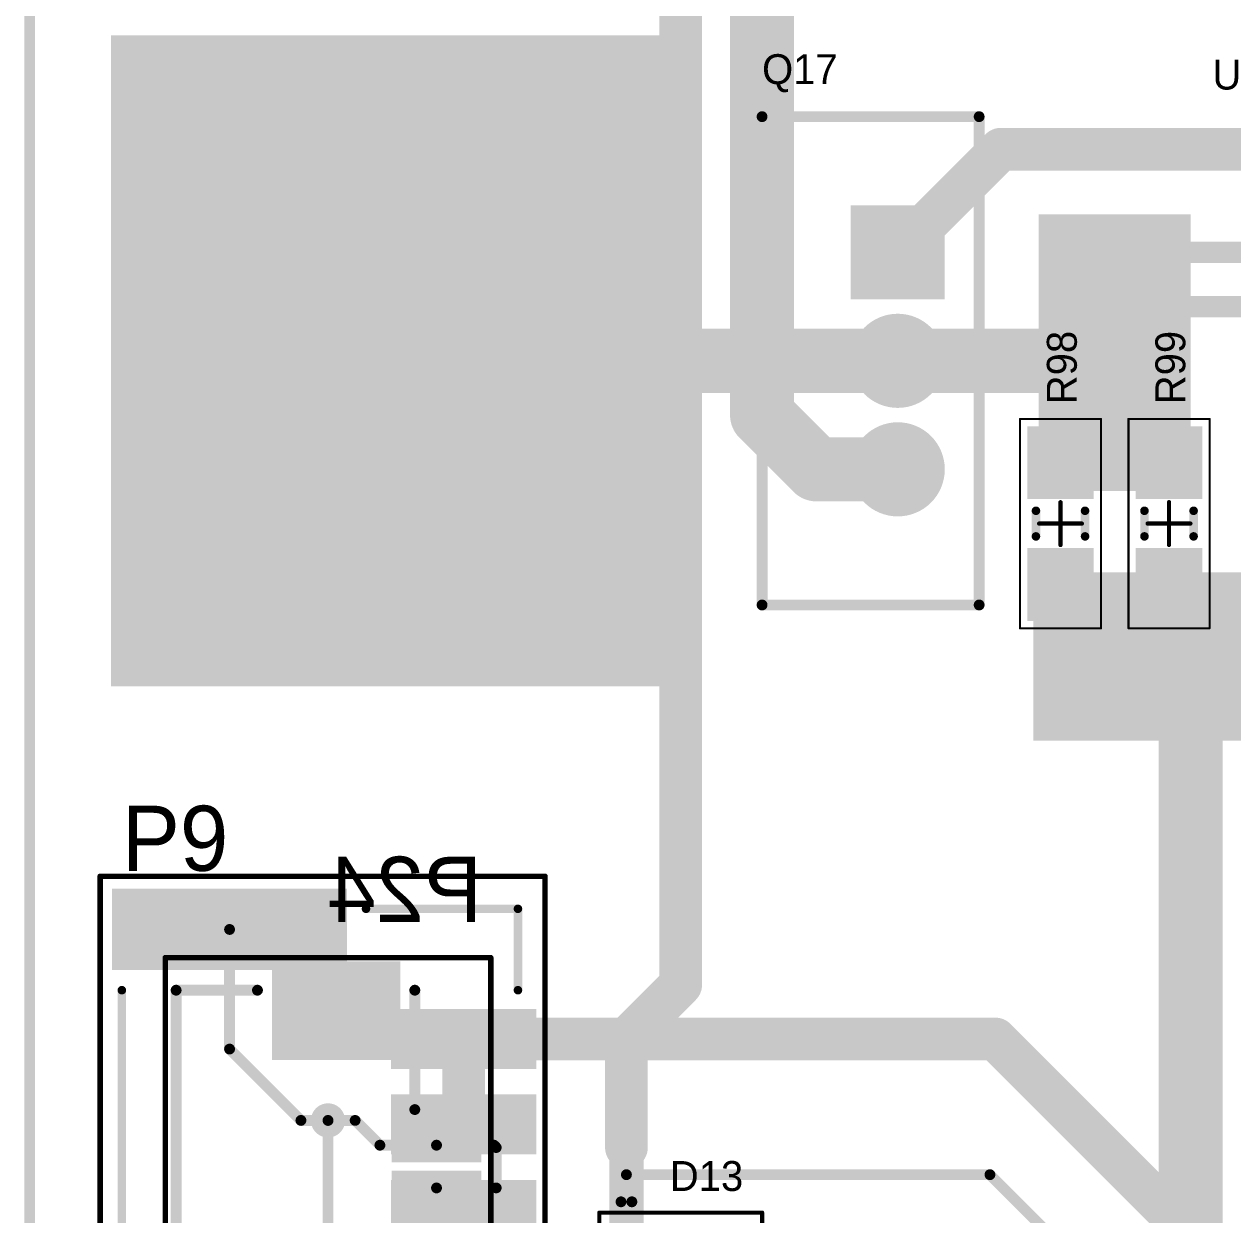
# Model space of a CAD drawing. Header units: millimetres. Extents: x 37 to 246, y 26 to 184.
# Drawn here: x 37.34 to 65.63, y 91.14 to 119.01 of the extents above; entities that cross this region are included whole.
import ezdxf

# ---------------------------------------------------------------- set-up
doc = ezdxf.new("R2010")
doc.units = ezdxf.units.MM
for name, color, linetype in [('BottomLayer', 5, 'Continuous'), ('BottomOverlay', 54, 'Continuous'), ('BottomPaste', 16, 'Continuous'), ('BottomSolder', 6, 'Continuous'), ('KeepOutLayer', 6, 'Continuous'), ('Mechanical15', 56, 'Continuous'), ('MultiLayer', 9, 'Continuous'), ('PadHoleLayer', 156, 'Continuous'), ('TopLayer', 1, 'Continuous'), ('TopOverlay', 2, 'Continuous'), ('TopPaste', 8, 'Continuous'), ('TopSolder', 216, 'Continuous'), ('ViaHoleLayer', 16, 'Continuous')]:
    doc.layers.add(name, color=color, linetype=linetype)

msp = doc.modelspace()

# ---------------------------------------------------------------- linework, layer by layer
at = {"layer": 'BottomLayer'}
for points, const_width in [([(52.705, 96.52), (52.705, 122.047)], 1), ([(54.61, 109.855), (54.61, 120.015)], 1.5), ([(57.785, 113.665), (60.198, 116.078)], 1), ([(60.198, 116.078), (69.977, 116.078)], 1), ([(54.61, 109.855), (55.88, 108.585)], 1.5), ([(55.88, 108.585), (57.785, 108.585)], 1.5), ([(51.435, 95.25), (52.705, 96.52)], 1), ([(51.435, 92.71), (51.435, 95.25)], 1), ([(44.45, 93.345), (45.085, 93.345)], 0.254), ([(44.45, 84.582), (44.45, 93.345)], 0.254), ([(45.085, 93.345), (45.665, 92.765)], 0.254), ([(51.435, 92.075), (51.435, 92.71)], 0.8), ([(45.665, 92.765), (46.99, 92.765)], 0.254), ([(46.99, 92.765), (48.332, 92.765)], 0.254), ([(48.332, 92.765), (48.387, 92.71)], 0.254), ([(48.387, 91.765), (48.387, 92.71)], 0.254), ([(51.435, 90.555), (51.435, 92.075)], 0.8), ([(46.99, 91.765), (48.387, 91.765)], 0.254), ([(48.387, 90.805), (48.387, 91.765)], 0.254)]:
    msp.add_lwpolyline(points, dxfattribs=dict(at, const_width=const_width))
for points, const_width in [([(39.805, 118.11, 1), (40.205, 118.11, 1)], 0.4), ([(40.821, 118.11, 1), (41.221, 118.11, 1)], 0.4), ([(41.837, 118.11, 1), (42.237, 118.11, 1)], 0.4), ([(42.853, 118.11, 1), (43.253, 118.11, 1)], 0.4), ([(43.869, 118.11, 1), (44.269, 118.11, 1)], 0.4), ([(44.885, 118.11, 1), (45.285, 118.11, 1)], 0.4), ([(45.901, 118.11, 1), (46.301, 118.11, 1)], 0.4), ([(46.917, 118.11, 1), (47.317, 118.11, 1)], 0.4), ([(47.933, 118.11, 1), (48.333, 118.11, 1)], 0.4), ([(48.949, 118.11, 1), (49.349, 118.11, 1)], 0.4), ([(49.965, 118.11, 1), (50.365, 118.11, 1)], 0.4), ([(50.981, 118.11, 1), (51.381, 118.11, 1)], 0.4), ([(59.948, 116.078, 1), (60.448, 116.078, 1)], 0.5), ([(59.948, 116.078, 1), (60.448, 116.078, 1)], 0.5), ([(57.535, 113.665, 1), (58.035, 113.665, 1)], 0.5), ([(57.285, 111.125, 1), (58.285, 111.125, 1)], 1), ([(49.584, 111.125, 1), (49.984, 111.125, 1)], 0.4), ([(54.235, 109.855, 1), (54.985, 109.855, 1)], 0.75), ([(54.235, 109.855, 1), (54.985, 109.855, 1)], 0.75), ([(57.285, 108.585, 1), (58.285, 108.585, 1)], 1), ([(55.505, 108.585, 1), (56.255, 108.585, 1)], 0.75), ([(55.505, 108.585, 1), (56.255, 108.585, 1)], 0.75), ([(57.41, 108.585, 1), (58.16, 108.585, 1)], 0.75), ([(39.805, 104.14, 1), (40.205, 104.14, 1)], 0.4), ([(40.821, 104.14, 1), (41.221, 104.14, 1)], 0.4), ([(41.837, 104.14, 1), (42.237, 104.14, 1)], 0.4), ([(42.853, 104.14, 1), (43.253, 104.14, 1)], 0.4), ([(43.869, 104.14, 1), (44.269, 104.14, 1)], 0.4), ([(44.885, 104.14, 1), (45.285, 104.14, 1)], 0.4), ([(45.901, 104.14, 1), (46.301, 104.14, 1)], 0.4), ([(46.917, 104.14, 1), (47.317, 104.14, 1)], 0.4), ([(47.933, 104.14, 1), (48.333, 104.14, 1)], 0.4), ([(48.949, 104.14, 1), (49.349, 104.14, 1)], 0.4), ([(49.965, 104.14, 1), (50.365, 104.14, 1)], 0.4), ([(50.981, 104.14, 1), (51.381, 104.14, 1)], 0.4), ([(52.455, 96.52, 1), (52.955, 96.52, 1)], 0.5), ([(52.455, 96.52, 1), (52.955, 96.52, 1)], 0.5), ([(51.185, 95.25, 1), (51.685, 95.25, 1)], 0.5), ([(51.185, 95.25, 1), (51.685, 95.25, 1)], 0.5), ([(44.25, 93.345, 1), (44.65, 93.345, 1)], 0.4), ([(44.386, 93.345, 1), (44.514, 93.345, 1)], 0.127), ([(44.386, 93.345, 1), (44.514, 93.345, 1)], 0.127), ([(45.022, 93.345, 1), (45.148, 93.345, 1)], 0.127), ([(45.022, 93.345, 1), (45.148, 93.345, 1)], 0.127), ([(51.185, 92.71, 1), (51.685, 92.71, 1)], 0.5), ([(51.235, 92.71, 1), (51.635, 92.71, 1)], 0.4), ([(45.601, 92.765, 1), (45.728, 92.765, 1)], 0.127), ([(45.601, 92.765, 1), (45.728, 92.765, 1)], 0.127), ([(46.926, 92.765, 1), (47.053, 92.765, 1)], 0.127), ([(46.926, 92.765, 1), (47.053, 92.765, 1)], 0.127), ([(48.268, 92.765, 1), (48.395, 92.765, 1)], 0.127), ([(48.268, 92.765, 1), (48.395, 92.765, 1)], 0.127), ([(48.324, 92.71, 1), (48.45, 92.71, 1)], 0.127), ([(48.324, 92.71, 1), (48.45, 92.71, 1)], 0.127), ([(51.235, 92.075, 1), (51.635, 92.075, 1)], 0.4), ([(51.235, 92.075, 1), (51.635, 92.075, 1)], 0.4), ([(51.235, 92.075, 1), (51.635, 92.075, 1)], 0.4), ([(46.926, 91.765, 1), (47.053, 91.765, 1)], 0.127), ([(48.324, 91.765, 1), (48.45, 91.765, 1)], 0.127), ([(48.324, 91.765, 1), (48.45, 91.765, 1)], 0.127), ([(48.324, 91.765, 1), (48.45, 91.765, 1)], 0.127)]:
    msp.add_lwpolyline(points, format="xyb", close=True, dxfattribs=dict(at, const_width=const_width))
for points in [[(39.37, 103.505), (51.816, 103.505), (39.37, 118.745), (51.816, 118.745)], [(56.785, 114.665), (56.785, 112.665), (58.785, 114.665), (58.785, 112.665)], [(46.04, 94.865), (46.04, 96.965), (43.24, 94.865), (43.24, 96.965)], [(47.94, 92.465), (47.94, 93.065), (46.04, 92.465), (46.04, 93.065)], [(47.94, 91.465), (47.94, 92.065), (46.04, 91.465), (46.04, 92.065)]]:
    msp.add_solid(points, dxfattribs=at)
at = {"layer": 'BottomOverlay', "const_width": 0.254}
for points in [[(40.894, 96.393), (42.799, 96.393)], [(40.894, 80.01), (40.894, 96.393)], [(46.482, 93.599), (46.482, 96.393)]]:
    msp.add_lwpolyline(points, dxfattribs=at)
at = {"layer": 'BottomOverlay', "const_width": 0.127}
for points in [[(40.831, 96.393, 1), (40.958, 96.393, 1)], [(40.831, 96.393, 1), (40.958, 96.393, 1)], [(42.735, 96.393, 1), (42.862, 96.393, 1)], [(46.418, 96.393, 1), (46.545, 96.393, 1)], [(46.418, 93.599, 1), (46.545, 93.599, 1)]]:
    msp.add_lwpolyline(points, format="xyb", close=True, dxfattribs=at)
at = {"layer": 'BottomPaste'}
for points in [[(46.04, 94.865), (46.04, 96.965), (43.24, 94.865), (43.24, 96.965)], [(47.94, 92.465), (47.94, 93.065), (46.04, 92.465), (46.04, 93.065)], [(47.94, 91.465), (47.94, 92.065), (46.04, 91.465), (46.04, 92.065)]]:
    msp.add_solid(points, dxfattribs=at)
at = {"layer": 'BottomSolder', "const_width": 1.102}
for points in [[(57.234, 111.125, 1), (58.336, 111.125, 1)], [(57.234, 108.585, 1), (58.336, 108.585, 1)]]:
    msp.add_lwpolyline(points, format="xyb", close=True, dxfattribs=at)
at = {"layer": 'BottomSolder'}
for points in [[(56.683, 114.767), (56.683, 112.563), (58.887, 114.767), (58.887, 112.563)], [(46.142, 94.763), (46.142, 97.067), (43.138, 94.763), (43.138, 97.067)], [(48.042, 92.363), (48.042, 93.167), (45.938, 92.363), (45.938, 93.167)], [(48.042, 91.363), (48.042, 92.167), (45.938, 91.363), (45.938, 92.167)], [(48.042, 90.363), (48.042, 91.167), (45.938, 90.363), (45.938, 91.167)]]:
    msp.add_solid(points, dxfattribs=at)
at = {"layer": 'KeepOutLayer', "const_width": 0.254}
msp.add_lwpolyline([(37.465, 26.035), (37.465, 183.515)], dxfattribs=at)
at = {"layer": 'Mechanical15'}
for points, const_width in [([(60.645, 109.765), (62.545, 109.765)], 0.05), ([(60.645, 104.865), (60.645, 109.765)], 0.05), ([(62.545, 104.865), (62.545, 109.765)], 0.05), ([(63.185, 109.765), (65.085, 109.765)], 0.05), ([(63.185, 104.865), (63.185, 109.765)], 0.05), ([(65.085, 104.865), (65.085, 109.765)], 0.05), ([(61.595, 106.815), (61.595, 107.815)], 0.1), ([(64.135, 106.815), (64.135, 107.815)], 0.1), ([(61.095, 107.315), (62.095, 107.315)], 0.1), ([(63.635, 107.315), (64.635, 107.315)], 0.1), ([(60.645, 104.865), (62.545, 104.865)], 0.05), ([(63.185, 104.865), (65.085, 104.865)], 0.05), ([(39.116, 99.06), (49.53, 99.06)], 0.127), ([(39.116, 77.47), (39.116, 99.06)], 0.127), ([(49.53, 77.47), (49.53, 99.06)], 0.127), ([(40.64, 79.375), (40.64, 97.155)], 0.127), ([(40.64, 97.155), (48.26, 97.155)], 0.127), ([(48.26, 79.375), (48.26, 97.155)], 0.127), ([(50.8, 91.186), (54.61, 91.186)], 0.1), ([(50.8, 87.884), (50.8, 91.186)], 0.1), ([(50.8, 87.884), (50.8, 91.186)], 0.1), ([(50.8, 91.186), (54.61, 91.186)], 0.1), ([(54.61, 87.884), (54.61, 91.186)], 0.1), ([(54.61, 87.884), (54.61, 91.186)], 0.1)]:
    msp.add_lwpolyline(points, dxfattribs=dict(at, const_width=const_width))
for points, const_width in [([(60.633, 109.765, 1), (60.657, 109.765, 1)], 0.025), ([(60.633, 109.765, 1), (60.657, 109.765, 1)], 0.025), ([(62.533, 109.765, 1), (62.557, 109.765, 1)], 0.025), ([(62.533, 109.765, 1), (62.557, 109.765, 1)], 0.025), ([(63.173, 109.765, 1), (63.197, 109.765, 1)], 0.025), ([(63.173, 109.765, 1), (63.197, 109.765, 1)], 0.025), ([(65.073, 109.765, 1), (65.097, 109.765, 1)], 0.025), ([(65.073, 109.765, 1), (65.097, 109.765, 1)], 0.025), ([(61.57, 107.815, 1), (61.62, 107.815, 1)], 0.05), ([(64.11, 107.815, 1), (64.16, 107.815, 1)], 0.05), ([(61.07, 107.315, 1), (61.12, 107.315, 1)], 0.05), ([(62.07, 107.315, 1), (62.12, 107.315, 1)], 0.05), ([(63.61, 107.315, 1), (63.66, 107.315, 1)], 0.05), ([(64.61, 107.315, 1), (64.66, 107.315, 1)], 0.05), ([(61.57, 106.815, 1), (61.62, 106.815, 1)], 0.05), ([(64.11, 106.815, 1), (64.16, 106.815, 1)], 0.05), ([(60.633, 104.865, 1), (60.657, 104.865, 1)], 0.025), ([(60.633, 104.865, 1), (60.657, 104.865, 1)], 0.025), ([(62.533, 104.865, 1), (62.557, 104.865, 1)], 0.025), ([(62.533, 104.865, 1), (62.557, 104.865, 1)], 0.025), ([(63.173, 104.865, 1), (63.197, 104.865, 1)], 0.025), ([(63.173, 104.865, 1), (63.197, 104.865, 1)], 0.025), ([(65.073, 104.865, 1), (65.097, 104.865, 1)], 0.025), ([(65.073, 104.865, 1), (65.097, 104.865, 1)], 0.025), ([(39.084, 99.06, 1), (39.148, 99.06, 1)], 0.0635), ([(39.084, 99.06, 1), (39.148, 99.06, 1)], 0.0635), ([(49.498, 99.06, 1), (49.562, 99.06, 1)], 0.0635), ([(49.498, 99.06, 1), (49.562, 99.06, 1)], 0.0635), ([(40.608, 97.155, 1), (40.672, 97.155, 1)], 0.0635), ([(40.608, 97.155, 1), (40.672, 97.155, 1)], 0.0635), ([(48.228, 97.155, 1), (48.292, 97.155, 1)], 0.0635), ([(48.228, 97.155, 1), (48.292, 97.155, 1)], 0.0635), ([(50.775, 91.186, 1), (50.825, 91.186, 1)], 0.05), ([(50.775, 91.186, 1), (50.825, 91.186, 1)], 0.05), ([(50.775, 91.186, 1), (50.825, 91.186, 1)], 0.05), ([(50.775, 91.186, 1), (50.825, 91.186, 1)], 0.05), ([(54.585, 91.186, 1), (54.635, 91.186, 1)], 0.05), ([(54.585, 91.186, 1), (54.635, 91.186, 1)], 0.05), ([(54.585, 91.186, 1), (54.635, 91.186, 1)], 0.05), ([(54.585, 91.186, 1), (54.635, 91.186, 1)], 0.05)]:
    msp.add_lwpolyline(points, format="xyb", close=True, dxfattribs=dict(at, const_width=const_width))
at = {"layer": 'MultiLayer', "const_width": 0.4}
for points in [[(39.805, 118.11, 1), (40.205, 118.11, 1)], [(40.821, 118.11, 1), (41.221, 118.11, 1)], [(41.837, 118.11, 1), (42.237, 118.11, 1)], [(42.853, 118.11, 1), (43.253, 118.11, 1)], [(43.869, 118.11, 1), (44.269, 118.11, 1)], [(44.885, 118.11, 1), (45.285, 118.11, 1)], [(45.901, 118.11, 1), (46.301, 118.11, 1)], [(46.917, 118.11, 1), (47.317, 118.11, 1)], [(47.933, 118.11, 1), (48.333, 118.11, 1)], [(48.949, 118.11, 1), (49.349, 118.11, 1)], [(49.965, 118.11, 1), (50.365, 118.11, 1)], [(50.981, 118.11, 1), (51.381, 118.11, 1)], [(49.584, 111.125, 1), (49.984, 111.125, 1)], [(39.805, 104.14, 1), (40.205, 104.14, 1)], [(40.821, 104.14, 1), (41.221, 104.14, 1)], [(41.837, 104.14, 1), (42.237, 104.14, 1)], [(42.853, 104.14, 1), (43.253, 104.14, 1)], [(43.869, 104.14, 1), (44.269, 104.14, 1)], [(44.885, 104.14, 1), (45.285, 104.14, 1)], [(45.901, 104.14, 1), (46.301, 104.14, 1)], [(46.917, 104.14, 1), (47.317, 104.14, 1)], [(47.933, 104.14, 1), (48.333, 104.14, 1)], [(48.949, 104.14, 1), (49.349, 104.14, 1)], [(49.965, 104.14, 1), (50.365, 104.14, 1)], [(50.981, 104.14, 1), (51.381, 104.14, 1)], [(44.25, 93.345, 1), (44.65, 93.345, 1)], [(51.235, 92.075, 1), (51.635, 92.075, 1)]]:
    msp.add_lwpolyline(points, format="xyb", close=True, dxfattribs=at)
at = {"layer": 'PadHoleLayer', "const_width": 0.65}
for points in [[(57.46, 113.665, 1), (58.11, 113.665, 1)], [(57.46, 111.125, 1), (58.11, 111.125, 1)], [(57.46, 108.585, 1), (58.11, 108.585, 1)]]:
    msp.add_lwpolyline(points, format="xyb", close=True, dxfattribs=at)
at = {"layer": 'TopLayer'}
for points, const_width in [([(39.805, 118.11, 1), (40.205, 118.11, 1)], 0.4), ([(40.821, 118.11, 1), (41.221, 118.11, 1)], 0.4), ([(41.837, 118.11, 1), (42.237, 118.11, 1)], 0.4), ([(42.853, 118.11, 1), (43.253, 118.11, 1)], 0.4), ([(43.869, 118.11, 1), (44.269, 118.11, 1)], 0.4), ([(44.885, 118.11, 1), (45.285, 118.11, 1)], 0.4), ([(45.901, 118.11, 1), (46.301, 118.11, 1)], 0.4), ([(46.917, 118.11, 1), (47.317, 118.11, 1)], 0.4), ([(47.933, 118.11, 1), (48.333, 118.11, 1)], 0.4), ([(48.949, 118.11, 1), (49.349, 118.11, 1)], 0.4), ([(49.965, 118.11, 1), (50.365, 118.11, 1)], 0.4), ([(50.981, 118.11, 1), (51.381, 118.11, 1)], 0.4), ([(64.137, 113.665, 1), (64.387, 113.665, 1)], 0.25), ([(64.137, 112.395, 1), (64.387, 112.395, 1)], 0.25), ([(57.285, 111.125, 1), (58.285, 111.125, 1)], 1), ([(49.409, 111.125, 1), (50.159, 111.125, 1)], 0.75), ([(57.41, 111.125, 1), (58.16, 111.125, 1)], 0.75), ([(57.41, 111.125, 1), (58.16, 111.125, 1)], 0.75), ([(62.236, 111.125, 1), (62.986, 111.125, 1)], 0.75), ([(62.236, 111.125, 1), (62.986, 111.125, 1)], 0.75), ([(62.363, 110.998, 1), (63.113, 110.998, 1)], 0.75), ([(49.584, 111.125, 1), (49.984, 111.125, 1)], 0.4), ([(57.285, 108.585, 1), (58.285, 108.585, 1)], 1), ([(39.805, 104.14, 1), (40.205, 104.14, 1)], 0.4), ([(40.821, 104.14, 1), (41.221, 104.14, 1)], 0.4), ([(41.837, 104.14, 1), (42.237, 104.14, 1)], 0.4), ([(42.853, 104.14, 1), (43.253, 104.14, 1)], 0.4), ([(43.869, 104.14, 1), (44.269, 104.14, 1)], 0.4), ([(44.885, 104.14, 1), (45.285, 104.14, 1)], 0.4), ([(45.901, 104.14, 1), (46.301, 104.14, 1)], 0.4), ([(46.917, 104.14, 1), (47.317, 104.14, 1)], 0.4), ([(47.933, 104.14, 1), (48.333, 104.14, 1)], 0.4), ([(48.949, 104.14, 1), (49.349, 104.14, 1)], 0.4), ([(49.965, 104.14, 1), (50.365, 104.14, 1)], 0.4), ([(50.981, 104.14, 1), (51.381, 104.14, 1)], 0.4), ([(64.268, 103.251, 1), (65.018, 103.251, 1)], 0.75), ([(42.082, 97.815, 1), (42.209, 97.815, 1)], 0.127), ([(47.375, 95.25, 1), (47.875, 95.25, 1)], 0.5), ([(47.375, 95.25, 1), (47.875, 95.25, 1)], 0.5), ([(59.821, 95.25, 1), (60.321, 95.25, 1)], 0.5), ([(59.821, 95.25, 1), (60.321, 95.25, 1)], 0.5), ([(42.082, 95.015, 1), (42.209, 95.015, 1)], 0.127), ([(42.082, 95.015, 1), (42.209, 95.015, 1)], 0.127), ([(44.25, 93.345, 1), (44.65, 93.345, 1)], 0.4), ([(47.375, 93.25, 1), (47.875, 93.25, 1)], 0.5), ([(43.752, 93.345, 1), (43.879, 93.345, 1)], 0.127), ([(43.752, 93.345, 1), (43.879, 93.345, 1)], 0.127), ([(44.386, 93.345, 1), (44.514, 93.345, 1)], 0.127), ([(51.235, 92.075, 1), (51.635, 92.075, 1)], 0.4), ([(51.371, 92.075, 1), (51.498, 92.075, 1)], 0.127), ([(59.88, 92.075, 1), (60.007, 92.075, 1)], 0.127), ([(59.88, 92.075, 1), (60.007, 92.075, 1)], 0.127), ([(64.268, 90.678, 1), (65.018, 90.678, 1)], 0.75), ([(64.268, 90.678, 1), (65.018, 90.678, 1)], 0.75), ([(64.393, 90.678, 1), (64.893, 90.678, 1)], 0.5)]:
    msp.add_lwpolyline(points, format="xyb", close=True, dxfattribs=dict(at, const_width=const_width))
for points, const_width in [([(64.262, 113.665), (67.05, 113.665)], 0.5), ([(64.262, 112.395), (67.05, 112.395)], 0.5), ([(49.784, 111.125), (57.785, 111.125)], 1.5), ([(57.785, 111.125), (62.611, 111.125)], 1.5), ([(62.611, 111.125), (62.738, 110.998)], 1.5), ([(64.643, 90.678), (64.643, 103.251)], 1.5), ([(42.145, 95.015), (42.145, 97.815)], 0.254), ([(47.625, 93.25), (47.625, 95.25)], 1), ([(47.625, 95.25), (60.071, 95.25)], 1), ([(60.071, 95.25), (64.643, 90.678)], 1), ([(42.145, 95.015), (43.815, 93.345)], 0.254), ([(43.815, 93.345), (44.45, 93.345)], 0.254), ([(51.435, 92.075), (59.944, 92.075)], 0.254), ([(59.944, 92.075), (61.468, 90.551)], 0.254), ([(64.643, 83.693), (64.643, 90.678)], 1.5)]:
    msp.add_lwpolyline(points, dxfattribs=dict(at, const_width=const_width))
for points in [[(39.37, 103.505), (51.816, 103.505), (39.37, 118.745), (51.816, 118.745)], [(56.785, 114.665), (56.785, 112.665), (58.785, 114.665), (58.785, 112.665)], [(61.087, 108.077), (64.643, 108.077), (61.087, 114.554), (64.643, 114.554)], [(60.92, 107.99), (62.27, 107.99), (60.92, 109.49), (62.27, 109.49)], [(63.46, 107.99), (64.81, 107.99), (63.46, 109.49), (64.81, 109.49)], [(60.92, 105.14), (62.27, 105.14), (60.92, 106.64), (62.27, 106.64)], [(63.46, 105.14), (64.81, 105.14), (63.46, 106.64), (64.81, 106.64)], [(60.96, 102.235), (67.564, 102.235), (60.96, 106.172), (67.564, 106.172)], [(39.495, 98.665), (39.495, 96.965), (44.795, 98.665), (44.795, 96.965)], [(46.025, 95.85), (46.025, 94.65), (49.225, 95.85), (49.225, 94.65)], [(46.025, 93.85), (46.025, 92.65), (49.225, 93.85), (49.225, 92.65)], [(46.025, 91.85), (46.025, 90.65), (49.225, 91.85), (49.225, 90.65)]]:
    msp.add_solid(points, dxfattribs=at)
at = {"layer": 'TopOverlay'}
for points, const_width in [([(54.61, 105.41), (54.61, 116.84)], 0.254), ([(54.61, 116.84), (59.69, 116.84)], 0.254), ([(59.69, 105.41), (59.69, 116.84)], 0.254), ([(61.02, 107.015), (61.02, 107.615)], 0.2), ([(62.17, 107.015), (62.17, 107.615)], 0.2), ([(63.56, 107.015), (63.56, 107.615)], 0.2), ([(64.71, 107.015), (64.71, 107.615)], 0.2), ([(54.61, 105.41), (59.69, 105.41)], 0.254), ([(45.339, 98.298), (48.895, 98.298)], 0.2), ([(48.895, 96.393), (48.895, 98.298)], 0.2), ([(39.624, 80.137), (39.624, 96.393)], 0.2)]:
    msp.add_lwpolyline(points, dxfattribs=dict(at, const_width=const_width))
for points, const_width in [([(54.546, 116.84, 1), (54.673, 116.84, 1)], 0.127), ([(54.546, 116.84, 1), (54.673, 116.84, 1)], 0.127), ([(59.627, 116.84, 1), (59.754, 116.84, 1)], 0.127), ([(59.627, 116.84, 1), (59.754, 116.84, 1)], 0.127), ([(60.97, 107.615, 1), (61.07, 107.615, 1)], 0.1), ([(62.12, 107.615, 1), (62.22, 107.615, 1)], 0.1), ([(63.51, 107.615, 1), (63.61, 107.615, 1)], 0.1), ([(64.66, 107.615, 1), (64.76, 107.615, 1)], 0.1), ([(60.97, 107.015, 1), (61.07, 107.015, 1)], 0.1), ([(62.12, 107.015, 1), (62.22, 107.015, 1)], 0.1), ([(63.51, 107.015, 1), (63.61, 107.015, 1)], 0.1), ([(64.66, 107.015, 1), (64.76, 107.015, 1)], 0.1), ([(54.546, 105.41, 1), (54.673, 105.41, 1)], 0.127), ([(54.546, 105.41, 1), (54.673, 105.41, 1)], 0.127), ([(59.627, 105.41, 1), (59.754, 105.41, 1)], 0.127), ([(59.627, 105.41, 1), (59.754, 105.41, 1)], 0.127), ([(45.289, 98.298, 1), (45.389, 98.298, 1)], 0.1), ([(48.845, 98.298, 1), (48.945, 98.298, 1)], 0.1), ([(48.845, 98.298, 1), (48.945, 98.298, 1)], 0.1), ([(39.574, 96.393, 1), (39.674, 96.393, 1)], 0.1), ([(48.845, 96.393, 1), (48.945, 96.393, 1)], 0.1), ([(51.562, 91.44, 1), (51.308, 91.44, 1)], 0.254), ([(51.245, 91.44, 1), (51.371, 91.44, 1)], 0.127), ([(51.498, 91.44, 1), (51.626, 91.44, 1)], 0.127)]:
    msp.add_lwpolyline(points, format="xyb", close=True, dxfattribs=dict(at, const_width=const_width))
at = {"layer": 'TopPaste'}
for points in [[(60.92, 107.99), (62.27, 107.99), (60.92, 109.49), (62.27, 109.49)], [(63.46, 107.99), (64.81, 107.99), (63.46, 109.49), (64.81, 109.49)], [(60.92, 105.14), (62.27, 105.14), (60.92, 106.64), (62.27, 106.64)], [(63.46, 105.14), (64.81, 105.14), (63.46, 106.64), (64.81, 106.64)], [(39.495, 98.665), (39.495, 96.965), (44.795, 98.665), (44.795, 96.965)], [(46.025, 95.85), (46.025, 94.65), (49.225, 95.85), (49.225, 94.65)], [(46.025, 93.85), (46.025, 92.65), (49.225, 93.85), (49.225, 92.65)], [(46.025, 91.85), (46.025, 90.65), (49.225, 91.85), (49.225, 90.65)]]:
    msp.add_solid(points, dxfattribs=at)
at = {"layer": 'TopSolder', "const_width": 1.102}
for points in [[(57.234, 111.125, 1), (58.336, 111.125, 1)], [(57.234, 108.585, 1), (58.336, 108.585, 1)]]:
    msp.add_lwpolyline(points, format="xyb", close=True, dxfattribs=at)
at = {"layer": 'TopSolder'}
for points in [[(39.37, 103.505), (52.705, 103.505), (39.37, 118.745), (52.705, 118.745)], [(56.683, 114.767), (56.683, 112.563), (58.887, 114.767), (58.887, 112.563)], [(60.818, 107.888), (62.372, 107.888), (60.818, 109.592), (62.372, 109.592)], [(63.358, 107.888), (64.912, 107.888), (63.358, 109.592), (64.912, 109.592)], [(60.818, 105.038), (62.372, 105.038), (60.818, 106.742), (62.372, 106.742)], [(63.358, 105.038), (64.912, 105.038), (63.358, 106.742), (64.912, 106.742)], [(39.393, 98.767), (39.393, 96.863), (44.897, 98.767), (44.897, 96.863)], [(45.923, 95.952), (45.923, 94.548), (49.327, 95.952), (49.327, 94.548)], [(45.923, 93.952), (45.923, 92.548), (49.327, 93.952), (49.327, 92.548)], [(45.923, 91.952), (45.923, 90.548), (49.327, 91.952), (49.327, 90.548)]]:
    msp.add_solid(points, dxfattribs=at)
at = {"layer": 'ViaHoleLayer', "const_width": 0.2}
for points in [[(39.905, 118.11, 1), (40.105, 118.11, 1)], [(40.921, 118.11, 1), (41.121, 118.11, 1)], [(41.937, 118.11, 1), (42.137, 118.11, 1)], [(42.953, 118.11, 1), (43.153, 118.11, 1)], [(43.969, 118.11, 1), (44.169, 118.11, 1)], [(44.985, 118.11, 1), (45.185, 118.11, 1)], [(46.001, 118.11, 1), (46.201, 118.11, 1)], [(47.017, 118.11, 1), (47.217, 118.11, 1)], [(48.033, 118.11, 1), (48.233, 118.11, 1)], [(49.049, 118.11, 1), (49.249, 118.11, 1)], [(50.065, 118.11, 1), (50.265, 118.11, 1)], [(51.081, 118.11, 1), (51.281, 118.11, 1)], [(49.684, 111.125, 1), (49.884, 111.125, 1)], [(39.905, 104.14, 1), (40.105, 104.14, 1)], [(40.921, 104.14, 1), (41.121, 104.14, 1)], [(41.937, 104.14, 1), (42.137, 104.14, 1)], [(42.953, 104.14, 1), (43.153, 104.14, 1)], [(43.969, 104.14, 1), (44.169, 104.14, 1)], [(44.985, 104.14, 1), (45.185, 104.14, 1)], [(46.001, 104.14, 1), (46.201, 104.14, 1)], [(47.017, 104.14, 1), (47.217, 104.14, 1)], [(48.033, 104.14, 1), (48.233, 104.14, 1)], [(49.049, 104.14, 1), (49.249, 104.14, 1)], [(50.065, 104.14, 1), (50.265, 104.14, 1)], [(51.081, 104.14, 1), (51.281, 104.14, 1)], [(44.35, 93.345, 1), (44.55, 93.345, 1)], [(51.335, 92.075, 1), (51.535, 92.075, 1)]]:
    msp.add_lwpolyline(points, format="xyb", close=True, dxfattribs=at)

# ---------------------------------------------------------------- texts
at = {"layer": 'BottomOverlay', "text_generation_flag": 2}
msp.add_text('P24', height=1.524, dxfattribs=at).set_placement((48.057, 97.993))
at = {"layer": 'TopOverlay'}
for s, height, p in [('Q17', 0.7, (54.61, 117.602)), ('U17', 0.7, (65.151, 117.475)), ('P9', 1.524, (39.624, 99.187)), ('D13', 0.7, (52.451, 91.694))]:
    msp.add_text(s, height=height, dxfattribs=at).set_placement(p)
for s, p in [('R98', (61.976, 110.109)), ('R99', (64.516, 110.109))]:
    msp.add_text(s, height=0.7, rotation=90, dxfattribs=at).set_placement(p)

doc.saveas('drawing.dxf')
